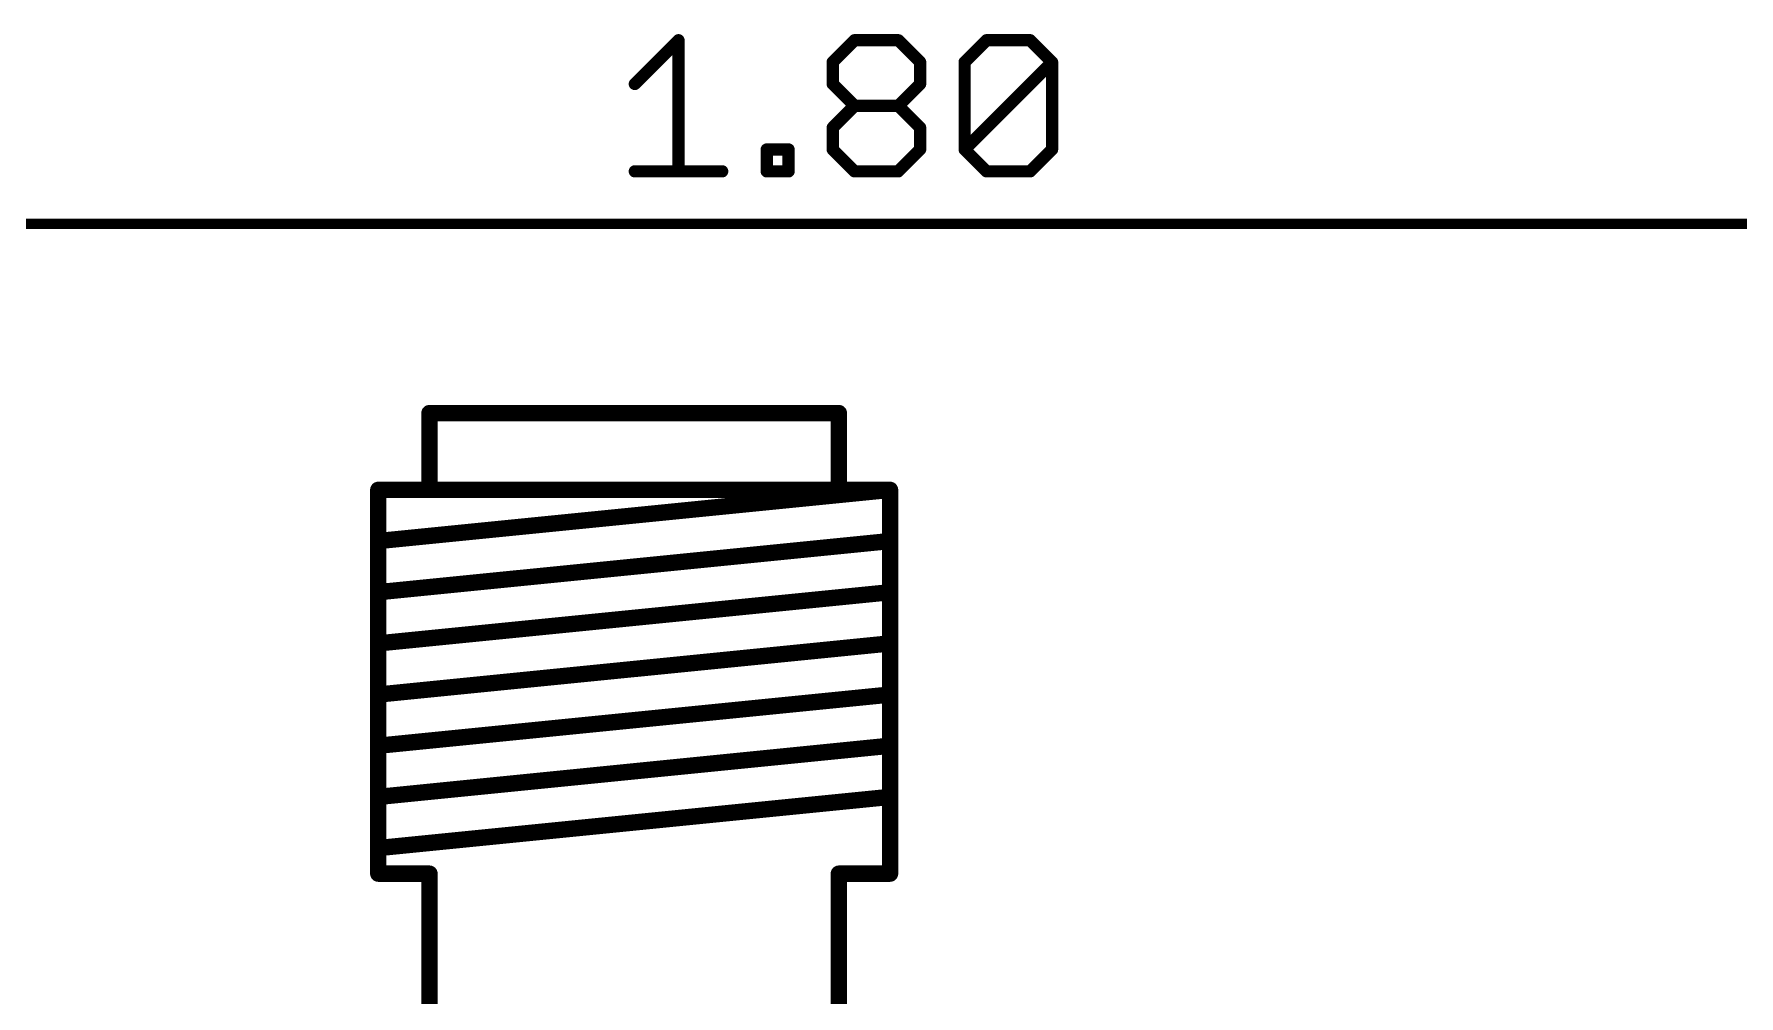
# Model space of a CAD drawing. Extents: x -18.9 to 56.5, y -5.3 to 63.2.
# Drawn here: x 13 to 34.15, y 51.25 to 63.19 of the extents above; entities that cross this region are included whole.
import ezdxf

# ---------------------------------------------------------------- set-up
doc = ezdxf.new("R2010")
doc.units = 0
doc.layers.add('47', color=253, linetype='CONTINUOUS')
doc.layers.add('51', color=253, linetype='CONTINUOUS')

msp = doc.modelspace()

# ---------------------------------------------------------------- linework, layer by layer
at = {"layer": '47'}
for points, const_width in [([(20.4548, 62.5684), (20.9971, 63.1107)], 0.1524), ([(20.9971, 63.1107), (20.9971, 61.4837)], 0.1524), ([(22.9105, 62.8395), (23.1817, 63.1107)], 0.1524), ([(23.1817, 63.1107), (23.724, 63.1107)], 0.1524), ([(23.724, 63.1107), (23.9952, 62.8395)], 0.1524), ([(24.5477, 62.8395), (24.8189, 63.1107)], 0.1524), ([(24.8189, 63.1107), (25.3612, 63.1107)], 0.1524), ([(25.3612, 63.1107), (25.6324, 62.8395)], 0.1524), ([(22.9105, 62.5684), (22.9105, 62.8395)], 0.1524), ([(23.9952, 62.8395), (23.9952, 62.5684)], 0.1524), ([(24.5477, 61.7549), (24.5477, 62.8395)], 0.1524), ([(24.5477, 61.7549), (25.6324, 62.8395)], 0.1524), ([(25.6324, 62.8395), (25.6324, 61.7549)], 0.1524), ([(23.1817, 62.2972), (22.9105, 62.5684)], 0.1524), ([(23.9952, 62.5684), (23.724, 62.2972)], 0.1524), ([(22.9105, 62.026), (23.1817, 62.2972)], 0.1524), ([(23.1817, 62.2972), (23.724, 62.2972)], 0.1524), ([(23.724, 62.2972), (23.9952, 62.026)], 0.1524), ([(22.9105, 61.7549), (22.9105, 62.026)], 0.1524), ([(23.9952, 62.026), (23.9952, 61.7549)], 0.1524), ([(22.092, 61.4837), (22.092, 61.7549)], 0.1524), ([(22.092, 61.7549), (22.3631, 61.7549)], 0.1524), ([(22.3631, 61.7549), (22.3631, 61.4837)], 0.1524), ([(23.1817, 61.4837), (22.9105, 61.7549)], 0.1524), ([(23.9952, 61.7549), (23.724, 61.4837)], 0.1524), ([(24.8189, 61.4837), (24.5477, 61.7549)], 0.1524), ([(25.6324, 61.7549), (25.3612, 61.4837)], 0.1524), ([(20.4548, 61.4837), (21.5395, 61.4837)], 0.1524), ([(22.3631, 61.4837), (22.092, 61.4837)], 0.1524), ([(23.724, 61.4837), (23.1817, 61.4837)], 0.1524), ([(25.3612, 61.4837), (24.8189, 61.4837)], 0.1524), ([(0.065, 60.833), (45.655, 60.833)], 0.13)]:
    msp.add_lwpolyline(points, dxfattribs=dict(at, const_width=const_width))
at = {"layer": '47', "const_width": 0.0762}
for points in [[(21.0352, 63.1107, 1), (20.959, 63.1107)], [(21.0241, 63.0837, 1), (20.9702, 63.1376)], [(23.1817, 63.1488, 1), (23.1817, 63.0726)], [(23.2086, 63.0837, 1), (23.1548, 63.1376)], [(23.751, 63.1376, 1), (23.6971, 63.0837)], [(23.724, 63.0726, 1), (23.724, 63.1488)], [(24.8189, 63.1488, 1), (24.8189, 63.0726)], [(24.8458, 63.0837, 1), (24.7919, 63.1376)], [(25.3881, 63.1376, 1), (25.3343, 63.0837)], [(25.3612, 63.0726, 1), (25.3612, 63.1488)], [(22.9486, 62.8395, 1), (22.8724, 62.8395)], [(22.8836, 62.8665, 1), (22.9375, 62.8126)], [(24.0333, 62.8395, 1), (23.9571, 62.8395)], [(23.9683, 62.8126, 1), (24.0221, 62.8665)], [(24.5858, 62.8395, 1), (24.5096, 62.8395)], [(24.5208, 62.8665, 1), (24.5746, 62.8126)], [(25.6705, 62.8395, 1), (25.5943, 62.8395)], [(25.6593, 62.8126, 1), (25.6054, 62.8665)], [(25.6054, 62.8126, 1), (25.6593, 62.8665)], [(20.4279, 62.5953, 1), (20.4818, 62.5414)], [(22.9375, 62.5953, 1), (22.8836, 62.5414)], [(24.0221, 62.5414, 1), (23.9683, 62.5953)], [(22.8724, 62.5684, 1), (22.9486, 62.5684)], [(23.9571, 62.5684, 1), (24.0333, 62.5684)], [(23.1817, 62.3353, 1), (23.1817, 62.2591)], [(23.2086, 62.2703, 1), (23.1548, 62.3241)], [(23.1548, 62.2703, 1), (23.2086, 62.3241)], [(23.751, 62.3241, 1), (23.6971, 62.2703)], [(23.6971, 62.3241, 1), (23.751, 62.2703)], [(23.724, 62.2591, 1), (23.724, 62.3353)], [(22.9486, 62.026, 1), (22.8724, 62.026)], [(22.8836, 62.053, 1), (22.9375, 61.9991)], [(24.0333, 62.026, 1), (23.9571, 62.026)], [(23.9683, 61.9991, 1), (24.0221, 62.053)], [(22.1301, 61.7549, 1), (22.0539, 61.7549)], [(22.092, 61.793, 1), (22.092, 61.7168)], [(22.4012, 61.7549, 1), (22.325, 61.7549)], [(22.3631, 61.7168, 1), (22.3631, 61.793)], [(22.9375, 61.7818, 1), (22.8836, 61.7279)], [(22.8724, 61.7549, 1), (22.9486, 61.7549)], [(23.9571, 61.7549, 1), (24.0333, 61.7549)], [(24.0221, 61.7279, 1), (23.9683, 61.7818)], [(24.5746, 61.7818, 1), (24.5208, 61.7279)], [(24.5208, 61.7818, 1), (24.5746, 61.7279)], [(24.5096, 61.7549, 1), (24.5858, 61.7549)], [(25.5943, 61.7549, 1), (25.6705, 61.7549)], [(25.6593, 61.7279, 1), (25.6054, 61.7818)], [(20.4548, 61.5218, 1), (20.4548, 61.4456)], [(21.5395, 61.4456, 1), (21.5395, 61.5218)], [(22.092, 61.5218, 1), (22.092, 61.4456)], [(22.3631, 61.4456, 1), (22.3631, 61.5218)], [(23.1817, 61.5218, 1), (23.1817, 61.4456)], [(23.724, 61.4456, 1), (23.724, 61.5218)], [(24.8189, 61.5218, 1), (24.8189, 61.4456)], [(25.3612, 61.4456, 1), (25.3612, 61.5218)], [(20.959, 61.4837, 1), (21.0352, 61.4837)], [(22.0539, 61.4837, 1), (22.1301, 61.4837)], [(22.325, 61.4837, 1), (22.4012, 61.4837)], [(23.1548, 61.4568, 1), (23.2086, 61.5106)], [(23.6971, 61.5106, 1), (23.751, 61.4568)], [(24.7919, 61.4568, 1), (24.8458, 61.5106)], [(25.3343, 61.5106, 1), (25.3881, 61.4568)]]:
    msp.add_lwpolyline(points, format="xyb", dxfattribs=at)
at = {"layer": '51', "const_width": 0.2032}
for points in [[(17.907, 57.531), (17.907, 58.4835)], [(17.907, 58.4835), (22.987, 58.4835)], [(22.987, 58.4835), (22.987, 57.531)], [(17.272, 56.896), (17.272, 57.531)], [(17.272, 57.531), (17.907, 57.531)], [(23.622, 57.531), (17.272, 56.896)], [(22.987, 57.531), (17.907, 57.531)], [(22.987, 57.531), (23.622, 57.531)], [(23.622, 57.531), (23.622, 56.896)], [(17.272, 56.261), (17.272, 56.896)], [(23.622, 56.896), (17.272, 56.261)], [(23.622, 56.896), (23.622, 56.261)], [(17.272, 55.626), (17.272, 56.261)], [(23.622, 56.261), (17.272, 55.626)], [(23.622, 56.261), (23.622, 55.626)], [(17.272, 54.991), (17.272, 55.626)], [(23.622, 55.626), (17.272, 54.991)], [(23.622, 55.626), (23.622, 54.991)], [(17.272, 54.356), (17.272, 54.991)], [(23.622, 54.991), (17.272, 54.356)], [(23.622, 54.991), (23.622, 54.356)], [(17.272, 53.721), (17.272, 54.356)], [(23.622, 54.356), (17.272, 53.721)], [(23.622, 54.356), (23.622, 53.721)], [(17.272, 52.7685), (17.272, 53.721)], [(23.622, 53.721), (17.272, 53.086)], [(23.622, 53.721), (23.622, 52.7685)], [(17.907, 52.7685), (17.272, 52.7685)], [(17.907, 50.8635), (17.907, 52.7685)], [(23.622, 52.7685), (22.987, 52.7685)], [(22.987, 52.7685), (22.987, 50.8635)]]:
    msp.add_lwpolyline(points, dxfattribs=at)
at = {"layer": '51', "const_width": 0.1016}
for points in [[(17.9578, 58.4835, 1), (17.8562, 58.4835)], [(17.907, 58.5343, 1), (17.907, 58.4327)], [(23.0378, 58.4835, 1), (22.9362, 58.4835)], [(22.987, 58.4327, 1), (22.987, 58.5343)], [(17.3228, 57.531, 1), (17.2212, 57.531)], [(17.272, 57.5818, 1), (17.272, 57.4802)], [(17.907, 57.5818, 1), (17.907, 57.4802)], [(17.8562, 57.531, 1), (17.9578, 57.531)], [(17.907, 57.4802, 1), (17.907, 57.5818)], [(22.987, 57.5818, 1), (22.987, 57.4802)], [(22.9362, 57.531, 1), (23.0378, 57.531)], [(22.987, 57.4802, 1), (22.987, 57.5818)], [(23.6728, 57.531, 1), (23.5712, 57.531)], [(23.6271, 57.4805, 1), (23.6169, 57.5815)], [(23.622, 57.4802, 1), (23.622, 57.5818)], [(17.3228, 56.896, 1), (17.2212, 56.896)], [(17.2669, 56.9465, 1), (17.2771, 56.8455)], [(17.2212, 56.896, 1), (17.3228, 56.896)], [(23.6728, 56.896, 1), (23.5712, 56.896)], [(23.5712, 56.896, 1), (23.6728, 56.896)], [(23.6271, 56.8455, 1), (23.6169, 56.9465)], [(17.3228, 56.261, 1), (17.2212, 56.261)], [(17.2669, 56.3115, 1), (17.2771, 56.2105)], [(17.2212, 56.261, 1), (17.3228, 56.261)], [(23.6728, 56.261, 1), (23.5712, 56.261)], [(23.5712, 56.261, 1), (23.6728, 56.261)], [(23.6271, 56.2105, 1), (23.6169, 56.3115)], [(17.3228, 55.626, 1), (17.2212, 55.626)], [(17.2669, 55.6765, 1), (17.2771, 55.5755)], [(17.2212, 55.626, 1), (17.3228, 55.626)], [(23.6728, 55.626, 1), (23.5712, 55.626)], [(23.5712, 55.626, 1), (23.6728, 55.626)], [(23.6271, 55.5755, 1), (23.6169, 55.6765)], [(17.3228, 54.991, 1), (17.2212, 54.991)], [(17.2669, 55.0415, 1), (17.2771, 54.9405)], [(17.2212, 54.991, 1), (17.3228, 54.991)], [(23.6728, 54.991, 1), (23.5712, 54.991)], [(23.5712, 54.991, 1), (23.6728, 54.991)], [(23.6271, 54.9405, 1), (23.6169, 55.0415)], [(17.3228, 54.356, 1), (17.2212, 54.356)], [(17.2669, 54.4065, 1), (17.2771, 54.3055)], [(17.2212, 54.356, 1), (17.3228, 54.356)], [(23.6728, 54.356, 1), (23.5712, 54.356)], [(23.5712, 54.356, 1), (23.6728, 54.356)], [(23.6271, 54.3055, 1), (23.6169, 54.4065)], [(17.3228, 53.721, 1), (17.2212, 53.721)], [(17.2669, 53.7715, 1), (17.2771, 53.6705)], [(17.2212, 53.721, 1), (17.3228, 53.721)], [(23.6728, 53.721, 1), (23.5712, 53.721)], [(23.5712, 53.721, 1), (23.6728, 53.721)], [(23.6271, 53.6705, 1), (23.6169, 53.7715)], [(17.2669, 53.1365, 1), (17.2771, 53.0355)], [(17.272, 52.8193, 1), (17.272, 52.7177)], [(17.2212, 52.7685, 1), (17.3228, 52.7685)], [(17.9578, 52.7685, 1), (17.8562, 52.7685)], [(17.907, 52.7177, 1), (17.907, 52.8193)], [(22.987, 52.8193, 1), (22.987, 52.7177)], [(23.0378, 52.7685, 1), (22.9362, 52.7685)], [(23.5712, 52.7685, 1), (23.6728, 52.7685)], [(23.622, 52.7177, 1), (23.622, 52.8193)]]:
    msp.add_lwpolyline(points, format="xyb", dxfattribs=at)

doc.saveas('drawing.dxf')
